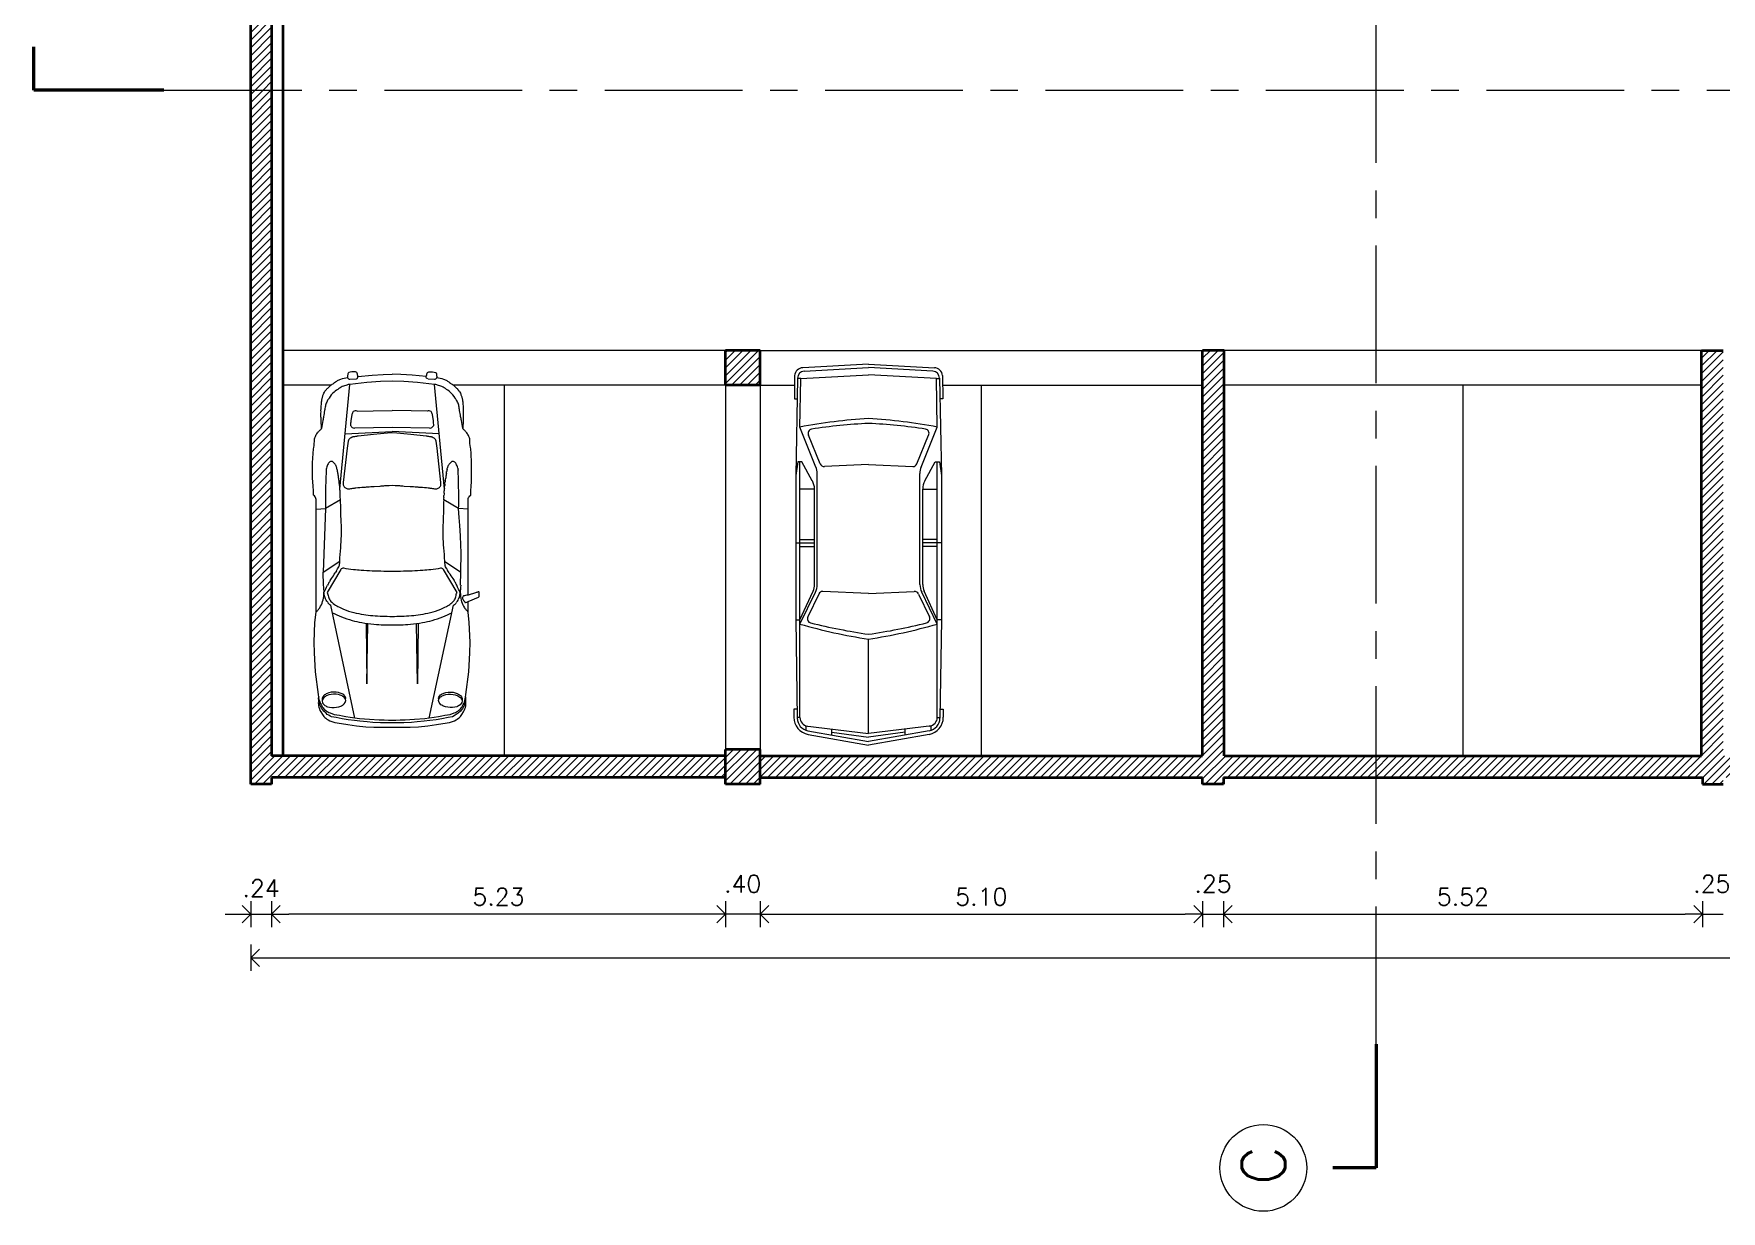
# Model space of a CAD drawing. Extents: x 1018 to 1337, y -109 to 133.
# Drawn here: x 1149.02 to 1168.46, y 58.36 to 71.93 of the extents above; entities that cross this region are included whole.
import ezdxf

# ---------------------------------------------------------------- set-up
doc = ezdxf.new("R2010")
doc.units = 0
doc.header["$LTSCALE"] = 0.5
doc.linetypes.add('CENTER', pattern=[50.8, 31.75, -6.35, 6.35, -6.35])
doc.layers.get('0').update_dxf_attribs({"linetype": 'CONTINUOUS'})
doc.layers.get('Defpoints').update_dxf_attribs({"linetype": 'CONTINUOUS'})
for name, color, linetype, lineweight in [('Acotaciones', 9, 'CONTINUOUS', 9), ('Detalles 01', 8, 'CONTINUOUS', 9), ('Muros corte', 7, 'CONTINUOUS', 40), ('Punta 02', 11, 'CONTINUOUS', 20), ('Punta 05', 52, 'CONTINUOUS', 50), ('Tratamiento pisos', 251, 'CONTINUOUS', 9), ('Vehículos', 155, 'CONTINUOUS', 13)]:
    doc.layers.add(name, color=color, linetype=linetype, lineweight=lineweight)
doc.styles.add('Texto 2 mm', font='simplex.shx', dxfattribs={"height": 0.2})
doc.styles.add('Texto 5 mm', font='simplex.shx', dxfattribs={"height": 0.5})
doc.dimstyles.new('Primera línea', dxfattribs={"dimscale": 0, "dimtxt": 0.2, "dimasz": 0.2, "dimexe": 0.15, "dimexo": 0, "dimgap": 0.1, "dimtad": 1, "dimzin": 4, "dimdsep": 46, "dimtxsty": 'Texto 2 mm', "dimblk": 'OPEN90', "dimcen": 2.5, "dimclrd": 256, "dimclre": 256, "dimclrt": 256, "dimadec": 0, "dimazin": 0, "dimtfac": 1, "dimtmove": 2, "dimatfit": 3, "dimldrblk": 'OPEN90', "dimfxl": 1, "dimtolj": 1, "dimtzin": 0, "dimlwd": -1, "dimlwe": -1, "dimarcsym": 0})
doc.dimstyles.new('Segunda línea', dxfattribs={"dimscale": 0, "dimtxt": 0.2, "dimasz": 0.2, "dimexe": 0.15, "dimexo": 0.5, "dimgap": 0.1, "dimtad": 1, "dimzin": 4, "dimdsep": 46, "dimtxsty": 'Texto 2 mm', "dimblk": 'OPEN90', "dimcen": 2.5, "dimclrd": 256, "dimclre": 256, "dimclrt": 256, "dimadec": 0, "dimazin": 0, "dimtfac": 1, "dimtmove": 2, "dimatfit": 3, "dimldrblk": 'OPEN90', "dimfxl": 1, "dimtolj": 1, "dimtzin": 0, "dimlwd": -1, "dimlwe": -1, "dimarcsym": 0})
pattern_1 = [(45, (60.67, 0), (-0.0449012806, 0.0449012806), [])]

# ---------------------------------------------------------------- blocks, each defined once
blk = doc.blocks.new('Porsche planta')
at = {"color": 0, "linetype": 'ByBlock'}
for p, q in [((-0.367, 2.06), (-0.634, 0.819)), ((0.448, 2.06), (0.714, 0.819)), ((-0.244, 1.02), (-0.238, 1.685)), ((-0.238, 1.685), (-0.226, 1.022)), ((0.318, 1.685), (0.306, 1.022)), ((0.325, 1.02), (0.318, 1.685)), ((-0.712, 0.602), (-0.715, 0.457)), ((-0.56, 0.423), (-0.553, 0.412)), ((-0.553, 0.412), (-0.546, 0.399)), ((-0.546, 0.399), (-0.542, 0.387)), ((0.627, 0.399), (0.622, 0.387)), ((0.633, 0.412), (0.627, 0.399)), ((0.64, 0.423), (0.633, 0.412)), ((-0.793, -0.232), (-0.689, -0.241)), ((-0.689, -0.241), (-0.691, -0.27)), ((-0.691, -0.27), (-0.691, -0.34)), ((-0.691, -0.34), (-0.691, -0.418)), ((0.608, -0.335), (0.77, -0.241)), ((0.874, -0.232), (0.77, -0.241)), ((-0.691, -0.418), (-0.69, -0.488)), ((-0.69, -0.488), (-0.688, -0.525)), ((-0.688, -0.525), (-0.687, -0.588)), ((-0.533, -0.454), (-0.423, -1.604)), ((0.614, -0.454), (0.504, -1.604)), ((-0.687, -0.588), (-0.685, -0.625)), ((-0.685, -0.625), (-0.684, -0.66)), ((-0.475, -1.061), (0.04, -1.086)), ((0.556, -1.061), (0.04, -1.086)), ((-0.343, -1.311), (-0.17, -1.314)), ((-0.17, -1.314), (0.04, -1.315)), ((0.25, -1.314), (0.04, -1.315)), ((0.423, -1.311), (0.25, -1.314)), ((-0.355, -1.663), (-0.424, -1.66)), ((-0.335, -1.689), (-0.178, -1.704)), ((-0.178, -1.704), (-0.057, -1.712)), ((-0.057, -1.712), (0.04, -1.716)), ((0.137, -1.712), (0.04, -1.716)), ((0.258, -1.704), (0.137, -1.712)), ((0.416, -1.689), (0.258, -1.704))]:
    blk.add_line(p, q, dxfattribs=at)
for points in [[(-0.442, 2.079), (-0.375, 2.088), (-0.313, 2.095), (-0.235, 2.102), (-0.173, 2.107), (-0.087, 2.112), (-0.018, 2.112), (0.04, 2.112), (0.098, 2.112), (0.168, 2.112), (0.253, 2.107), (0.315, 2.102), (0.393, 2.095), (0.455, 2.088), (0.523, 2.079), (0.588, 2.069), (0.655, 2.055), (0.704, 2.046, -0.076061), (0.766, 2.008), (0.79, 1.984), (0.813, 1.954), (0.826, 1.928), (0.83, 1.922), (0.832, 1.915), (0.836, 1.907), (0.838, 1.899), (0.84, 1.891, 0.024992), (0.843, 1.879, -0.055838), (0.846, 1.863, -0.037237), (0.846, 1.826, 0.010303), (0.85, 1.882, 0.069994), (0.847, 1.925, 0.094971), (0.824, 1.991), (0.806, 2.02, 0.128179), (0.769, 2.062), (0.756, 2.071), (0.741, 2.081), (0.725, 2.091), (0.67, 2.107), (0.595, 2.121), (0.526, 2.132), (0.43, 2.147), (0.328, 2.157), (0.24, 2.16), (0.04, 2.16), (-0.159, 2.16), (-0.248, 2.157), (-0.35, 2.147), (-0.445, 2.132), (-0.515, 2.121), (-0.59, 2.107), (-0.644, 2.091), (-0.661, 2.081), (-0.675, 2.071), (-0.689, 2.062, 0.128179), (-0.725, 2.02), (-0.743, 1.991, 0.094971), (-0.767, 1.925, 0.069994), (-0.77, 1.882, 0.010303), (-0.765, 1.826, -0.037237), (-0.765, 1.863, -0.055838), (-0.762, 1.879, 0.024992), (-0.759, 1.891), (-0.757, 1.899), (-0.756, 1.907), (-0.752, 1.915), (-0.75, 1.922), (-0.746, 1.928), (-0.733, 1.954), (-0.709, 1.984), (-0.686, 2.008), (-0.65, 2.029), (-0.624, 2.046), (-0.575, 2.055), (-0.507, 2.069)], [(-0.596, 1.945), (-0.57, 1.942), (-0.545, 1.937), (-0.525, 1.93, -0.035612), (-0.506, 1.92, -0.053048), (-0.486, 1.905), (-0.476, 1.891), (-0.471, 1.879), (-0.47, 1.867), (-0.473, 1.854), (-0.479, 1.842), (-0.492, 1.828, -0.053048), (-0.51, 1.816, -0.035612), (-0.529, 1.808), (-0.55, 1.803), (-0.576, 1.799), (-0.602, 1.798), (-0.628, 1.801), (-0.653, 1.806), (-0.673, 1.813, -0.035612), (-0.692, 1.823, -0.053048), (-0.709, 1.836), (-0.721, 1.851), (-0.727, 1.864), (-0.728, 1.876), (-0.726, 1.889), (-0.719, 1.901), (-0.706, 1.915, -0.053048), (-0.688, 1.927, -0.035612), (-0.669, 1.935), (-0.648, 1.941), (-0.623, 1.944)], [(0.677, 1.945), (0.651, 1.942), (0.625, 1.937), (0.605, 1.93, 0.035612), (0.586, 1.92, 0.053048), (0.567, 1.905), (0.556, 1.891), (0.551, 1.879), (0.55, 1.867), (0.553, 1.854), (0.56, 1.842), (0.572, 1.828, 0.053048), (0.59, 1.816, 0.035612), (0.61, 1.808), (0.63, 1.803), (0.656, 1.799), (0.682, 1.798), (0.708, 1.801), (0.734, 1.806), (0.754, 1.813, 0.035612), (0.773, 1.823, 0.053048), (0.79, 1.836), (0.801, 1.851), (0.807, 1.864), (0.809, 1.876), (0.806, 1.889), (0.799, 1.901), (0.787, 1.915, 0.053048), (0.769, 1.927, 0.035612), (0.749, 1.935), (0.729, 1.941), (0.703, 1.944)], [(0.04, 0.944, 0.014918), (-0.171, 0.935, 0.019606), (-0.272, 0.923, 0.021498), (-0.38, 0.902, 0.041408), (-0.493, 0.864, 0.010479), (-0.555, 0.836, 0.054559), (-0.605, 0.804, 0.068511), (-0.639, 0.77, 0.099189), (-0.658, 0.728, -0.026704), (-0.672, 0.68), (-0.524, 0.429, 0.323311), (-0.49, 0.415, -0.03065), (-0.385, 0.431, 0.001086), (-0.298, 0.439, -0.019868), (-0.178, 0.446, 0.009294), (-0.083, 0.449, -0.022865), (0.04, 0.45, -0.022865), (0.163, 0.449, 0.009294), (0.259, 0.446, -0.019868), (0.379, 0.439, 0.001086), (0.465, 0.431, -0.03065), (0.571, 0.415, 0.323311), (0.604, 0.429), (0.753, 0.68, -0.026704), (0.738, 0.728, 0.099189), (0.719, 0.77, 0.068511), (0.686, 0.804, 0.054559), (0.635, 0.836, 0.010479), (0.573, 0.864, 0.041408), (0.46, 0.902, 0.021498), (0.352, 0.923, 0.019606), (0.252, 0.935, 0.014918)], [(-0.524, 0.191, -0.024218), (-0.533, 0.337), (-0.715, 0.457), (-0.716, 0.242), (-0.713, 0.162), (-0.71, 0.059), (-0.704, -0.054), (-0.697, -0.142), (-0.689, -0.241), (-0.528, -0.335, 0.031825), (-0.522, -0.219, -0.014699), (-0.519, -0.092, 0.015269), (-0.516, 0.061, 0.024289)], [(0.246, -1.055), (0.414, -1.035, 0.019104), (0.433, -1.032, -0.009159), (0.473, -1.026, 0.031826), (0.48, -1.023, 0.052632), (0.501, -1.012, 0.171331), (0.524, -0.981), (0.534, -0.904), (0.577, -0.526, -0.029797), (0.577, -0.502, 0.188975), (0.571, -0.486, 0.041781), (0.559, -0.473, 0.056578), (0.544, -0.463, 0.157073), (0.515, -0.457, 0.002681), (0.473, -0.463, -0.012314), (0.437, -0.468, -0.004904), (0.352, -0.475, 0.00764), (0.311, -0.479, -0.019123), (0.237, -0.483), (0.172, -0.486, -0.025492), (0.119, -0.492), (0.073, -0.494), (0.04, -0.497), (0.007, -0.494), (-0.039, -0.492, -0.025492), (-0.092, -0.486), (-0.156, -0.483, -0.019123), (-0.23, -0.479, 0.00764), (-0.271, -0.475, -0.004904), (-0.357, -0.468, -0.012314), (-0.393, -0.463, 0.002681), (-0.435, -0.457, 0.157073), (-0.464, -0.463, 0.056578), (-0.478, -0.473, 0.041781), (-0.491, -0.486, 0.188975), (-0.496, -0.502, -0.029797), (-0.496, -0.526), (-0.454, -0.904), (-0.443, -0.981, 0.171331), (-0.42, -1.012, 0.052632), (-0.399, -1.023, 0.031826), (-0.393, -1.026, -0.009159), (-0.353, -1.032, 0.019104), (-0.334, -1.035), (-0.166, -1.055), (-0.01, -1.069), (0.04, -1.073), (0.09, -1.069)]]:
    blk.add_lwpolyline(points, format="xyb", close=True, dxfattribs=at)
for points in [[(0.84, 1.863), (0.837, 1.874, -0.057112), (0.834, 1.885, 0.074057), (0.831, 1.891, -0.020357), (0.82, 1.911, 0.060199), (0.803, 1.939, 0.09981), (0.772, 1.975, 0.075944), (0.72, 2.003), (0.676, 2.02), (0.619, 2.029), (0.585, 2.036), (0.549, 2.043), (0.502, 2.05), (0.448, 2.057), (0.399, 2.064), (0.287, 2.073), (0.184, 2.079), (0.129, 2.081), (0.079, 2.084), (0.04, 2.082), (0.001, 2.084), (-0.049, 2.081), (-0.103, 2.079), (-0.207, 2.073), (-0.319, 2.064), (-0.367, 2.057), (-0.422, 2.05), (-0.469, 2.043), (-0.504, 2.036), (-0.538, 2.029), (-0.596, 2.02), (-0.64, 2.003, 0.075944), (-0.692, 1.975, 0.09981), (-0.723, 1.939)], [(-0.723, 1.939, 0.060199), (-0.74, 1.911, -0.020357), (-0.751, 1.891, 0.074057), (-0.753, 1.885, -0.057112), (-0.757, 1.874), (-0.759, 1.863), (-0.762, 1.852), (-0.763, 1.844), (-0.765, 1.829), (-0.767, 1.801), (-0.802, 1.554), (-0.813, 1.345), (-0.815, 1.228), (-0.807, 1.01), (-0.793, 0.896), (-0.793, 0.782), (-0.909, 0.731, 0.26651), (-0.916, 0.715, -0.046048), (-0.916, 0.683, 0.585653), (-0.903, 0.674, -0.041042), (-0.873, 0.685), (-0.793, 0.709, -0.003206), (-0.764, 0.715, 0.023233), (-0.743, 0.719, 0.172254), (-0.738, 0.722, 0.089292), (-0.732, 0.736, 0.191515), (-0.733, 0.751, 0.050928), (-0.756, 0.785, 0.355547), (-0.765, 0.791, 0.091991), (-0.793, 0.782)], [(-0.472, 1.858), (-0.471, 1.855), (-0.47, 1.843), (-0.473, 1.83), (-0.479, 1.818), (-0.492, 1.805, -0.053048), (-0.51, 1.793, -0.035612), (-0.529, 1.785), (-0.55, 1.779), (-0.576, 1.775), (-0.602, 1.775), (-0.628, 1.777), (-0.653, 1.783), (-0.673, 1.79, -0.035612), (-0.692, 1.8, -0.053048), (-0.709, 1.813), (-0.721, 1.827), (-0.727, 1.84), (-0.728, 1.853), (-0.726, 1.863)], [(0.552, 1.858), (0.551, 1.855), (0.55, 1.843), (0.553, 1.83), (0.56, 1.818), (0.572, 1.805, 0.053048), (0.59, 1.793, 0.035612), (0.61, 1.785), (0.63, 1.779), (0.656, 1.775), (0.682, 1.775), (0.708, 1.777), (0.734, 1.783), (0.754, 1.79, 0.035612), (0.773, 1.8, 0.053048), (0.79, 1.813), (0.801, 1.827), (0.807, 1.84), (0.809, 1.853), (0.807, 1.863)], [(0.84, 1.863), (0.842, 1.852), (0.844, 1.844), (0.845, 1.829), (0.847, 1.801), (0.883, 1.554), (0.893, 1.345), (0.895, 1.228), (0.887, 1.01), (0.874, 0.896, 0.015833), (0.854, 0.874, 0.030735), (0.835, 0.849, 0.067689), (0.803, 0.782, 0.069337), (0.789, 0.706, 0.000298), (0.788, 0.685, -0.01679), (0.749, 0.601)], [(0.695, 0.904, 0.013324), (0.597, 0.948, 0.030992), (0.479, 0.988, 0.024048), (0.374, 1.011, 0.017481), (0.24, 1.029, 0.017092), (0.134, 1.036, 0.000555), (0.04, 1.038, 0.000555), (-0.054, 1.036, 0.017092), (-0.16, 1.029, 0.017481), (-0.294, 1.011, 0.024048), (-0.399, 0.988, 0.030992), (-0.516, 0.948, 0.013324), (-0.615, 0.904)], [(0.744, 0.793, 0.029294), (0.756, 0.777, -0.097394), (0.77, 0.752, 0.041228), (0.779, 0.729, -0.039917), (0.788, 0.685, 0.041416), (0.792, 0.602), (0.796, 0.457), (0.614, 0.337, -0.024218), (0.605, 0.191, 0.024289), (0.597, 0.061, 0.015269), (0.599, -0.092, -0.014699), (0.602, -0.219, 0.031825), (0.608, -0.335, -0.000324), (0.609, -0.361, -0.013538), (0.61, -0.385, 0.027693), (0.611, -0.41, -0.020103), (0.612, -0.434, 0.035852), (0.614, -0.461, -0.036864), (0.616, -0.485, 0.046721), (0.619, -0.508, -0.050458), (0.621, -0.525, 0.063348), (0.623, -0.545, -0.041553), (0.627, -0.567, 0.014238), (0.629, -0.588, 0.004738), (0.632, -0.606, 0.001859), (0.636, -0.629, -0.0009), (0.639, -0.646, 0.029058), (0.644, -0.669, -0.030721), (0.648, -0.687, 0.078523), (0.652, -0.699, -0.025161), (0.659, -0.715, 0.118417), (0.667, -0.726), (0.688, -0.749), (0.696, -0.756, 0.264692), (0.708, -0.758, 0.113633), (0.723, -0.754, 0.059206), (0.733, -0.746, 0.087323), (0.743, -0.733, 0.022677), (0.753, -0.71, 0.067037), (0.761, -0.683, -0.009818), (0.764, -0.66), (0.765, -0.625), (0.767, -0.588), (0.768, -0.525), (0.77, -0.488), (0.771, -0.418), (0.771, -0.34), (0.771, -0.27), (0.77, -0.241), (0.796, 0.457)], [(0.874, 0.896), (0.874, -0.331, 0.158952), (0.885, -0.369, 0.068562), (0.902, -0.388), (0.905, -0.434), (0.908, -0.486), (0.91, -0.532), (0.913, -0.575), (0.913, -0.621), (0.913, -0.741), (0.907, -0.846, -0.032511), (0.9, -0.912, 0.05701), (0.894, -0.996, -0.118188), (0.882, -1.033, -0.074794), (0.86, -1.07, -0.019366), (0.84, -1.093, -0.012762), (0.814, -1.118)], [(-0.793, 0.709), (-0.793, -0.331, -0.158952), (-0.804, -0.369, -0.068562), (-0.822, -0.388), (-0.825, -0.434), (-0.828, -0.486), (-0.83, -0.532), (-0.832, -0.575), (-0.832, -0.621), (-0.832, -0.741), (-0.827, -0.846, 0.032511), (-0.819, -0.912, -0.05701), (-0.814, -0.996, 0.118188), (-0.802, -1.033, 0.074794), (-0.78, -1.07, 0.019366), (-0.76, -1.093, 0.012762), (-0.734, -1.118)], [(-0.352, -1.663, -0.41835), (-0.335, -1.689, -0.021212), (-0.345, -1.726, -0.388855), (-0.369, -1.742, -0.080664), (-0.436, -1.735, -0.158156), (-0.445, -1.721, -0.068495), (-0.449, -1.678, -0.055667), (-0.523, -1.662, 0.029493), (-0.543, -1.653, -0.055911), (-0.576, -1.635, 0.000971), (-0.59, -1.625, -0.016357), (-0.609, -1.611, 0.0165), (-0.625, -1.6, -0.063106), (-0.656, -1.572, 0.002692), (-0.663, -1.565, -0.016731), (-0.672, -1.557, -0.001315), (-0.679, -1.549, -0.020474), (-0.69, -1.536, -0.060237), (-0.704, -1.519, -0.066468), (-0.713, -1.497, 0.010072), (-0.718, -1.482, -0.006697), (-0.723, -1.466, -0.014302), (-0.727, -1.453, -0.015553), (-0.731, -1.436, -0.017917), (-0.734, -1.412, -0.012643), (-0.737, -1.384, -0.001214), (-0.74, -1.317, 0.044294), (-0.74, -1.286, -0.044294), (-0.74, -1.248, 0.027399), (-0.739, -1.207, -0.023961), (-0.738, -1.169, -0.002142), (-0.734, -1.118, 0.010764), (-0.72, -1.207, -0.005676), (-0.712, -1.25, 0.003101), (-0.701, -1.317, 0.004206), (-0.693, -1.364, 0.007198), (-0.688, -1.388, 0.025171), (-0.668, -1.429, 0.026671), (-0.652, -1.454, 0.084163), (-0.597, -1.517, 0.015423), (-0.544, -1.559, 0.088732), (-0.493, -1.583), (-0.458, -1.596, 0.099756), (-0.423, -1.604), (-0.238, -1.623), (-0.087, -1.634), (0.04, -1.64), (0.168, -1.634), (0.318, -1.623), (0.504, -1.604, 0.099756), (0.539, -1.596), (0.574, -1.583, 0.088732), (0.624, -1.559, 0.015423), (0.678, -1.517, 0.084163), (0.732, -1.454, 0.026671), (0.748, -1.429, 0.025171), (0.768, -1.388, 0.007198), (0.773, -1.364, 0.004206), (0.782, -1.317, 0.003101), (0.793, -1.25, -0.005676), (0.8, -1.207, 0.010764), (0.814, -1.118, -0.002142), (0.818, -1.169, -0.023961), (0.819, -1.207, 0.027399), (0.821, -1.248, -0.044294), (0.821, -1.286, 0.044294), (0.821, -1.317, -0.001214), (0.817, -1.384, -0.012643), (0.815, -1.412, -0.017917), (0.811, -1.436, -0.015553), (0.807, -1.453, -0.014302), (0.804, -1.466, -0.006697), (0.799, -1.482, 0.010072), (0.794, -1.497, -0.066468), (0.784, -1.519, -0.060237), (0.771, -1.536, -0.020474), (0.759, -1.549, -0.001315), (0.752, -1.557, -0.016731), (0.743, -1.565, 0.002692), (0.736, -1.572, -0.063106), (0.705, -1.6, 0.0165), (0.689, -1.611, -0.016357), (0.671, -1.625, 0.000971), (0.656, -1.635, -0.055911), (0.623, -1.653, 0.029493), (0.604, -1.662, -0.055667), (0.53, -1.678, 0.358934), (0.505, -1.66), (0.435, -1.663)], [(0.482, -1.272), (0.494, -1.203, 0.037582), (0.496, -1.152, 0.027766), (0.485, -1.137, 0.272793), (0.448, -1.125), (0.04, -1.135), (-0.368, -1.125, 0.272793), (-0.404, -1.137, 0.027766), (-0.416, -1.152, 0.037582), (-0.413, -1.203), (-0.402, -1.272)]]:
    blk.add_lwpolyline(points, format="xyb", dxfattribs=at)
blk.add_lwpolyline([(-0.616, -0.756), (-0.612, -0.753), (-0.607, -0.749), (-0.596, -0.738), (-0.586, -0.726)], dxfattribs=at)
for centre, radius, start, end in [((-1.131, 0.568), 0.47, 40.5275, 44.1558), ((-0.966, 0.71), 0.253, 33.4859, 40.5275), ((-0.984, 0.697), 0.275, 17.9964, 33.4859), ((-0.989, 0.696), 0.28, 2.131, 17.9964), ((-0.832, 0.797), 0.15, 332.9033, 342.3468), ((-0.619, 0.729), 0.0744, 140.0959, 162.3468), ((-0.806, 0.886), 0.17, 320.0959, 326.8077), ((-0.601, 0.752), 0.0754, 115.9432, 146.8077), ((0.681, 0.752), 0.0754, 33.1923, 64.0568), ((-1.21, 0.667), 0.502, 352.5762, 2.0626), ((-18.218, 0.055), 17.521, 2.0626, 2.131), ((-0.431, 0.65), 0.279, 163.6276, 172.7711), ((0.563, 1.235), 1.385, 203.3787, 207.2263), ((0.513, 1.209), 1.329, 207.2263, 209.0933), ((-0.507, 0.642), 0.161, 209.0933, 214.6808), ((0.587, 0.642), 0.161, 325.3192, 330.9067), ((-0.433, 1.209), 1.329, 330.9067, 332.7737), ((-0.829, 0.419), 0.23, 27.8614, 34.6808), ((-1.526, -0.102), 1.099, 31.0996, 34.9133), ((-0.353, 0.606), 0.272, 211.0996, 216.2314), ((-0.651, 0.387), 0.0984, 21.5884, 36.2314), ((-0.598, 0.364), 0.0608, 8.4392, 22.9476), ((-1.14, 0.283), 0.609, 5.0177, 8.4392), ((1.22, 0.283), 0.609, 171.5608, 174.9823), ((0.678, 0.364), 0.0608, 157.0524, 171.5608), ((0.732, 0.387), 0.0984, 143.7686, 158.4116), ((0.433, 0.606), 0.272, 323.7686, 328.9004), ((1.607, -0.102), 1.099, 145.0867, 148.9004), ((0.909, 0.419), 0.23, 145.3192, 152.1386), ((19.312, -1.175), 19.858, 177.5748, 177.6491), ((-0.071, -0.379), 0.458, 177.6491, 180.7515), ((-0.41, -0.579), 0.137, 165.6001, 175.1179), ((-0.617, -0.525), 0.0772, 345.6001, 0.099), ((-0.453, -0.525), 0.0869, 168.5447, 180.099), ((-0.658, -0.484), 0.122, 348.5447, 359.2446), ((-0.373, -0.487), 0.163, 170.7998, 179.2446), ((-0.722, -0.431), 0.191, 350.7998, 359.013), ((-0.231, -0.439), 0.3, 174.4063, 179.013), ((-0.751, -0.388), 0.222, 354.4063, 0.7515), ((-1.277, -0.76), 0.602, 7.3007, 9.5508), ((-0.576, -0.67), 0.105, 187.3007, 202.6414), ((-0.423, -0.611), 0.269, 201.7563, 206.9526), ((-0.62, -0.711), 0.0482, 206.9526, 226.9149), ((-0.605, -0.705), 0.0286, 311.7225, 338.7359), ((-0.414, -0.779), 0.177, 152.9707, 158.7359), ((-0.606, -0.681), 0.0394, 332.9707, 350.93), ((-0.414, -0.712), 0.155, 163.8915, 170.93), ((-0.758, -0.613), 0.202, 343.8915, 350.5494), ((4.018, -1.407), 4.639, 170.3432, 170.5494), ((-3.634, -0.105), 3.123, 350.3432, 350.7692), ((-1.507, -0.451), 0.968, 350.7692, 351.8551), ((-0.92, -0.535), 0.375, 351.8551, 355.1179), ((-0.615, -0.706), 0.0546, 226.9149, 240.4682), ((-0.625, -0.723), 0.0354, 240.4682, 266.3996), ((-0.623, -0.747), 0.0114, 251.3135, 310.6165), ((-0.34, -1.264), 0.0618, 188.998, 220.6463), ((0.42, -1.264), 0.0618, 319.3537, 351.002), ((-0.355, -1.243), 0.0692, 242.6671, 279.926), ((0.435, -1.243), 0.0692, 260.074, 297.3329), ((-0.426, -1.684), 0.0245, 87.2489, 166.2281), ((0.437, -1.685), 0.0218, 101.5186, 192.3266), ((0.846, -1.595), 0.441, 192.3266, 197.1873), ((0.446, -1.72), 0.0214, 194.1804, 279.1757), ((0.462, -1.532), 0.209, 266.4607, 284.9076), ((0.499, -1.714), 0.0266, 309.8164, 345.7652), ((0.373, -1.682), 0.157, 345.7652, 1.4386)]:
    blk.add_arc(centre, radius, start, end, dxfattribs=at)
blk = doc.blocks.new('A$C0C570FE1')
for p, q in [((0.125, 1.558), (0, 0.861)), ((0.167, 1.56), (0.044, 0.861)), ((0.225, 1.592), (0.136, 0.861)), ((0.171, 1.581), (0.224, 1.581)), ((1.446, 1.701), (0.312, 1.684)), ((0.321, 1.653), (0.321, 1.684)), ((0.321, 1.653), (3.268, 1.653)), ((0.416, 1.722), (0.324, 1.723)), ((0.416, 1.685), (0.416, 1.722)), ((1.398, 1.653), (1.764, 1.474)), ((3.11, 1.701), (1.446, 1.701)), ((1.446, 1.701), (1.446, 1.653)), ((1.446, 1.653), (1.776, 1.501)), ((1.744, 1.435), (1.481, 1.562)), ((2.293, 1.653), (2.293, 1.485)), ((2.333, 1.701), (2.333, 1.485)), ((2.373, 1.653), (2.373, 1.485)), ((2.953, 1.485), (2.953, 1.653)), ((3.049, 1.51), (3.268, 1.629)), ((4.234, 1.679), (3.11, 1.701)), ((3.268, 1.677), (3.11, 1.701)), ((3.208, 1.468), (3.668, 1.653)), ((3.268, 1.629), (3.268, 1.677)), ((3.668, 1.653), (4.23, 1.644)), ((3.993, 1.717), (3.993, 1.684)), ((4.262, 1.714), (3.993, 1.717)), ((4.23, 1.644), (4.23, 1.679)), ((4.23, 1.644), (4.272, 0.861)), ((4.313, 1.603), (4.355, 0.861)), ((4.395, 0.861), (4.353, 1.62)), ((1.75, 0.861), (1.773, 1.388)), ((1.852, 1.453), (3.134, 1.453)), ((1.855, 1.485), (2.953, 1.485)), ((3.236, 0.861), (3.214, 1.37)), ((3.245, 1.418), (3.577, 1.554)), ((0.152, 1.283), (0.093, 0.861)), ((0.119, 1.285), (0.188, 1.285)), ((0.125, 0.165), (0, 0.861)), ((0.167, 0.163), (0.044, 0.861)), ((0.152, 0.439), (0.093, 0.861)), ((0.136, 0.861), (1.224, 0.861)), ((0.225, 0.131), (0.136, 0.861)), ((1.75, 0.861), (1.773, 0.335)), ((3.236, 0.861), (3.214, 0.353)), ((4.23, 0.079), (4.272, 0.861)), ((4.313, 0.12), (4.355, 0.861)), ((4.395, 0.861), (4.353, 0.103)), ((0.119, 0.438), (0.188, 0.438)), ((1.398, 0.07), (1.764, 0.249)), ((1.446, 0.07), (1.776, 0.221)), ((1.744, 0.287), (1.481, 0.161)), ((1.852, 0.27), (3.134, 0.27)), ((1.855, 0.238), (2.953, 0.238)), ((2.293, 0.07), (2.293, 0.238)), ((2.333, 0.022), (2.333, 0.238)), ((2.373, 0.07), (2.373, 0.238)), ((2.953, 0.238), (2.953, 0.07)), ((3.049, 0.213), (3.268, 0.094)), ((3.208, 0.255), (3.668, 0.07)), ((3.245, 0.304), (3.577, 0.169)), ((0.171, 0.142), (0.224, 0.142)), ((1.446, 0.022), (0.312, 0.039)), ((0.321, 0.07), (3.268, 0.07)), ((0.321, 0.07), (0.321, 0.039)), ((0.416, 0.001), (0.324, 0)), ((0.416, 0.038), (0.416, 0.001)), ((1.446, 0.022), (1.446, 0.07)), ((3.11, 0.022), (1.446, 0.022)), ((3.268, 0.046), (3.11, 0.022)), ((4.234, 0.044), (3.11, 0.022)), ((3.268, 0.094), (3.268, 0.046)), ((3.668, 0.07), (4.23, 0.079)), ((3.993, 0.005), (3.993, 0.039)), ((4.262, 0.008), (3.993, 0.005)), ((4.23, 0.079), (4.23, 0.044))]:
    blk.add_line(p, q)
for centre, radius, start, end in [((0.322, 1.523), 0.2, 89.6059, 169.7934), ((0.315, 1.534), 0.15, 90.8772, 169.9992), ((0.321, 1.553), 0.1, 90, 173.024), ((7.846, -0.184), 6.705, 164.0955, 171.0276), ((1.459, 1.516), 0.05, 64.4236, 163.8009), ((3.596, 1.508), 0.05, 13.1488, 112.1811), ((-2.714, 0.453), 6.494, 3.6062, 10.6501), ((4.233, 1.599), 0.08, 3.2191, 89.3245), ((4.253, 1.615), 0.1, 3.1608, 84.5613), ((7.876, -0.089), 6.664, 165.9376, 171.8019), ((1.723, 1.39), 0.05, 357.5478, 64.4236), ((1.852, 1.653), 0.2, 243.8694, 270), ((1.855, 1.685), 0.2, 246.7861, 270), ((2.953, 1.685), 0.2, 270, 298.6282), ((3.134, 1.653), 0.2, 270, 291.9752), ((3.264, 1.372), 0.05, 112.1811, 182.5243), ((-2.765, 0.542), 6.484, 2.8274, 8.6702), ((7.846, 1.907), 6.705, 188.9724, 195.9045), ((7.876, 1.812), 6.664, 188.1981, 194.0624), ((-2.765, 1.181), 6.484, 351.3298, 357.1726), ((-2.714, 1.27), 6.494, 349.3499, 356.3938), ((1.723, 0.332), 0.05, 295.5764, 2.4522), ((1.852, 0.07), 0.2, 90, 116.1306), ((1.855, 0.038), 0.2, 90, 113.2139), ((2.953, 0.038), 0.2, 61.3718, 90), ((3.134, 0.07), 0.2, 68.0248, 90), ((3.264, 0.351), 0.05, 177.4757, 247.8189), ((3.596, 0.215), 0.05, 247.8189, 346.8512), ((0.322, 0.2), 0.2, 190.2066, 270.3941), ((0.315, 0.189), 0.15, 190.0008, 269.1228), ((0.321, 0.17), 0.1, 186.976, 270), ((1.459, 0.206), 0.05, 196.1991, 295.5764), ((4.233, 0.124), 0.08, 270.6755, 356.7809), ((4.253, 0.108), 0.1, 275.4387, 356.8392)]:
    blk.add_arc(centre, radius, start, end)
blk = doc.blocks.new('_Open90')
at = {"color": 0, "linetype": 'ByBlock', "lineweight": -2}
for p, q in [((0, 0), (-1, 0)), ((-0.5, 0.5), (0, 0)), ((0, 0), (-0.5, -0.5))]:
    blk.add_line(p, q, dxfattribs=at)
blk = doc.blocks.new('*D17')
at = {"layer": 'Acotaciones', "transparency": 16777216}
for p, q in [((1151.756, 61.93), (1151.756, 61.631)), ((1156.986, 61.93), (1156.986, 61.631)), ((1156.786, 61.781), (1151.956, 61.781))]:
    blk.add_line(p, q, dxfattribs=at)
at = {"layer": 'Defpoints', "color": 0, "transparency": 16777216}
for p in [(1151.756, 61.93), (1156.986, 61.93), (1151.756, 61.781)]:
    blk.add_point(p, dxfattribs=at)
at = {"layer": 'Acotaciones', "transparency": 16777216, "xscale": 0.2, "yscale": 0.2, "zscale": 0.2, "rotation": 180}
blk.add_blockref('_Open90', (1151.756, 61.781), dxfattribs=at)
at = {"layer": 'Acotaciones', "transparency": 16777216, "xscale": 0.2, "yscale": 0.2, "zscale": 0.2}
blk.add_blockref('_Open90', (1156.986, 61.781), dxfattribs=at)
at = {"layer": 'Acotaciones', "transparency": 16777216, "insert": (1154.371, 61.981), "char_height": 0.2, "attachment_point": 5, "style": 'Texto 2 mm'}
blk.add_mtext('\\A1;5.23', dxfattribs=at)
blk = doc.blocks.new('*D18')
at = {"layer": 'Acotaciones', "transparency": 16777216}
for p, q in [((1157.386, 61.93), (1157.386, 61.631)), ((1162.486, 61.93), (1162.486, 61.631)), ((1157.586, 61.781), (1162.286, 61.781))]:
    blk.add_line(p, q, dxfattribs=at)
at = {"layer": 'Defpoints', "color": 0, "transparency": 16777216}
for p in [(1157.386, 61.93), (1162.486, 61.93), (1162.486, 61.781)]:
    blk.add_point(p, dxfattribs=at)
at = {"layer": 'Acotaciones', "transparency": 16777216, "xscale": 0.2, "yscale": 0.2, "zscale": 0.2, "rotation": 180}
blk.add_blockref('_Open90', (1157.386, 61.781), dxfattribs=at)
at = {"layer": 'Acotaciones', "transparency": 16777216, "xscale": 0.2, "yscale": 0.2, "zscale": 0.2}
blk.add_blockref('_Open90', (1162.486, 61.781), dxfattribs=at)
at = {"layer": 'Acotaciones', "transparency": 16777216, "insert": (1159.936, 61.981), "char_height": 0.2, "attachment_point": 5, "style": 'Texto 2 mm'}
blk.add_mtext('\\A1;5.10', dxfattribs=at)
blk = doc.blocks.new('*D19')
at = {"layer": 'Acotaciones', "transparency": 16777216}
for p, q in [((1162.726, 61.93), (1162.726, 61.631)), ((1168.246, 61.93), (1168.246, 61.631)), ((1162.926, 61.781), (1168.046, 61.781))]:
    blk.add_line(p, q, dxfattribs=at)
at = {"layer": 'Defpoints', "color": 0, "transparency": 16777216}
for p in [(1162.726, 61.93), (1168.246, 61.93), (1168.246, 61.781)]:
    blk.add_point(p, dxfattribs=at)
at = {"layer": 'Acotaciones', "transparency": 16777216, "xscale": 0.2, "yscale": 0.2, "zscale": 0.2, "rotation": 180}
blk.add_blockref('_Open90', (1162.726, 61.781), dxfattribs=at)
at = {"layer": 'Acotaciones', "transparency": 16777216, "xscale": 0.2, "yscale": 0.2, "zscale": 0.2}
blk.add_blockref('_Open90', (1168.246, 61.781), dxfattribs=at)
at = {"layer": 'Acotaciones', "transparency": 16777216, "insert": (1165.486, 61.981), "char_height": 0.2, "attachment_point": 5, "style": 'Texto 2 mm'}
blk.add_mtext('\\A1;5.52', dxfattribs=at)
blk = doc.blocks.new('*D24')
at = {"layer": 'Acotaciones', "transparency": 16777216}
for p, q in [((1151.516, 61.43), (1151.516, 61.127)), ((1151.716, 61.277), (1190.986, 61.277)), ((1191.186, 61.43), (1191.186, 61.127))]:
    blk.add_line(p, q, dxfattribs=at)
at = {"layer": 'Defpoints', "color": 0, "transparency": 16777216}
for p in [(1151.516, 61.93), (1191.186, 61.93), (1191.186, 61.277)]:
    blk.add_point(p, dxfattribs=at)
at = {"layer": 'Acotaciones', "transparency": 16777216, "xscale": 0.2, "yscale": 0.2, "zscale": 0.2, "rotation": 180}
blk.add_blockref('_Open90', (1151.516, 61.277), dxfattribs=at)
at = {"layer": 'Acotaciones', "transparency": 16777216, "xscale": 0.2, "yscale": 0.2, "zscale": 0.2}
blk.add_blockref('_Open90', (1191.186, 61.277), dxfattribs=at)
at = {"layer": 'Acotaciones', "transparency": 16777216, "insert": (1171.351, 61.477), "char_height": 0.2, "attachment_point": 5, "style": 'Texto 2 mm'}
blk.add_mtext('\\A1;39.67', dxfattribs=at)

msp = doc.modelspace()

# ---------------------------------------------------------------- hatches: boundary and pattern name
at = {"layer": 'Detalles 01'}
h = msp.add_hatch(dxfattribs=at)
h.set_pattern_fill('ANSI31,_O', color=256, scale=0.02)
h.set_pattern_definition(pattern_1)
h.paths.add_polyline_path([(1156.986, 79.28), (1156.986, 78.88), (1157.386, 78.88), (1157.386, 79.28)])
h.paths.add_polyline_path([(1157.386, 74.28), (1157.386, 74.68), (1156.986, 74.68), (1156.986, 74.28)])
h.paths.add_polyline_path([(1157.286, 78.88), (1157.086, 78.88), (1157.086, 74.68), (1157.286, 74.68)])
h.paths.add_polyline_path([(1156.986, 78.955), (1156.986, 79.205), (1151.756, 79.205), (1151.756, 79.28), (1151.516, 79.28), (1151.516, 71.28), (1151.756, 71.28), (1151.756, 78.955)])
h = msp.add_hatch(dxfattribs=at)
h.set_pattern_fill('ANSI31,_O', color=256, scale=0.02)
h.set_pattern_definition(pattern_1)
h.paths.add_polyline_path([(1151.756, 71.28), (1151.516, 71.28), (1151.516, 63.28), (1151.756, 63.28), (1151.756, 63.355), (1156.986, 63.355), (1156.986, 63.605), (1151.756, 63.605)])
h.paths.add_polyline_path([(1156.986, 67.88), (1157.386, 67.88), (1157.386, 68.28), (1156.986, 68.28)])
h.paths.add_polyline_path([(1157.386, 63.28), (1157.386, 63.68), (1156.986, 63.68), (1156.986, 63.28)])
h.paths.add_polyline_path([(1157.386, 63.605), (1157.386, 63.355), (1162.486, 63.355), (1162.486, 63.28), (1162.726, 63.28), (1162.726, 63.355), (1164.486, 63.355), (1164.486, 63.605), (1162.736, 63.605), (1162.736, 68.28), (1162.486, 68.28), (1162.486, 63.605)])
h = msp.add_hatch(dxfattribs=at)
h.set_pattern_fill('ANSI31,_O', color=256, scale=0.02)
h.set_pattern_definition(pattern_1)
h.paths.add_polyline_path([(1168.486, 63.355), (1173.586, 63.355), (1173.586, 63.605), (1168.486, 63.605), (1168.486, 68.28), (1168.236, 68.28), (1168.236, 63.605), (1164.486, 63.605), (1164.486, 63.355), (1168.246, 63.355), (1168.246, 63.28), (1168.486, 63.28)])
h.paths.add_polyline_path([(1173.586, 63.68), (1173.586, 63.28), (1173.986, 63.28), (1173.986, 63.68)])
h.paths.add_polyline_path([(1173.986, 68.28), (1173.586, 68.28), (1173.586, 67.88), (1173.986, 67.88)])
h.paths.add_polyline_path([(1179.186, 63.355), (1179.186, 63.605), (1173.986, 63.605), (1173.986, 63.355)])
h.paths.add_polyline_path([(1179.586, 63.68), (1179.186, 63.68), (1179.186, 63.28), (1179.586, 63.28)])
h.paths.add_polyline_path([(1179.586, 68.28), (1179.186, 68.28), (1179.186, 67.88), (1179.586, 67.88)])

# ---------------------------------------------------------------- linework, layer by layer
at = {"layer": 'Acotaciones'}
for p, q in [((1151.416, 61.88), (1151.516, 61.78)), ((1151.516, 61.93), (1151.516, 61.631)), ((1151.756, 61.93), (1151.756, 61.631)), ((1156.986, 61.93), (1156.986, 61.631)), ((1157.386, 61.93), (1157.386, 61.631)), ((1151.223, 61.781), (1151.756, 61.781)), ((1151.516, 61.78), (1151.416, 61.68)), ((1157.386, 61.781), (1156.986, 61.781)), ((1162.486, 61.781), (1162.726, 61.781)), ((1168.246, 61.781), (1168.486, 61.781))]:
    msp.add_line(p, q, dxfattribs=at)
at = {"layer": 'Detalles 01', "linetype": 'CENTER', "ltscale": 0.1}
for p, q in [((1164.486, 60.28), (1164.486, 83.28)), ((1150.516, 71.28), (1192.137, 71.28))]:
    msp.add_line(p, q, dxfattribs=at)
at = {"layer": 'Muros corte'}
for p, q in [((1151.516, 63.28), (1151.516, 79.28)), ((1151.756, 78.955), (1151.756, 63.605)), ((1151.886, 78.955), (1151.886, 63.605)), ((1157.386, 68.28), (1156.986, 68.28)), ((1156.986, 67.88), (1156.986, 68.28)), ((1157.386, 67.88), (1157.386, 68.28)), ((1162.486, 63.605), (1162.486, 68.28)), ((1162.736, 68.28), (1162.486, 68.28)), ((1162.736, 63.605), (1162.736, 68.28)), ((1168.236, 68.28), (1168.486, 68.28)), ((1168.236, 63.605), (1168.236, 68.28)), ((1157.386, 67.88), (1156.986, 67.88)), ((1156.986, 63.605), (1151.756, 63.605)), ((1157.386, 63.68), (1156.986, 63.68)), ((1156.986, 63.28), (1156.986, 63.68)), ((1157.386, 63.28), (1157.386, 63.68)), ((1157.386, 63.605), (1162.486, 63.605)), ((1162.736, 63.605), (1168.236, 63.605)), ((1151.756, 63.28), (1151.516, 63.28)), ((1156.986, 63.355), (1151.756, 63.355)), ((1151.756, 63.355), (1151.756, 63.28)), ((1157.386, 63.28), (1156.986, 63.28)), ((1157.386, 63.355), (1162.486, 63.355)), ((1162.486, 63.28), (1162.486, 63.355)), ((1162.726, 63.28), (1162.486, 63.28)), ((1162.681, 63.28), (1162.531, 63.28)), ((1162.726, 63.355), (1168.246, 63.355)), ((1162.726, 63.355), (1162.726, 63.28)), ((1168.246, 63.355), (1168.246, 63.28)), ((1168.246, 63.28), (1168.486, 63.28)), ((1168.291, 63.28), (1168.441, 63.28))]:
    msp.add_line(p, q, dxfattribs=at)
at = {"layer": 'Punta 02'}
msp.add_circle((1163.186, 58.855), 0.5, dxfattribs=at)
at = {"layer": 'Punta 05'}
for p, q in [((1149.016, 71.28), (1149.016, 71.78)), ((1150.516, 71.28), (1149.016, 71.28)), ((1164.486, 60.28), (1164.486, 58.855)), ((1164.486, 58.855), (1163.986, 58.855))]:
    msp.add_line(p, q, dxfattribs=at)
at = {"layer": 'Tratamiento pisos'}
for p, q in [((1156.986, 68.28), (1151.886, 68.28)), ((1157.386, 68.28), (1162.486, 68.28)), ((1168.236, 68.28), (1162.736, 68.28)), ((1152.442, 67.88), (1151.886, 67.88)), ((1156.986, 67.88), (1153.849, 67.88)), ((1154.436, 67.88), (1154.436, 63.605)), ((1156.986, 67.88), (1156.986, 63.68)), ((1157.386, 67.88), (1157.386, 63.68)), ((1157.386, 67.88), (1157.782, 67.88)), ((1159.491, 67.88), (1162.486, 67.88)), ((1159.936, 67.88), (1159.936, 63.605)), ((1168.236, 67.88), (1162.736, 67.88)), ((1165.486, 67.88), (1165.486, 63.605))]:
    msp.add_line(p, q, dxfattribs=at)

# ---------------------------------------------------------------- block references
at = {"layer": 'Vehículos', "linetype": 'Continuous', "rotation": 89.99999999999999}
msp.add_blockref('A$C0C570FE1', (1159.498, 63.727), dxfattribs=at)
at = {"layer": 'Vehículos', "xscale": 1.05, "yscale": 1.05, "zscale": 1.05, "rotation": 180}
msp.add_blockref('Porsche planta', (1153.188, 66.204), dxfattribs=at)

# ---------------------------------------------------------------- texts
at = {"layer": 'Acotaciones', "char_height": 0.2, "attachment_point": 5, "style": 'Texto 2 mm'}
for s, insert in [('\\A1;.24', (1151.636, 62.079)), ('\\A1;.40', (1157.186, 62.13)), ('.25', (1162.606, 62.131)), ('.25', (1168.355, 62.13))]:
    msp.add_mtext(s, dxfattribs=dict(at, insert=insert))
at = {"layer": 'Punta 05', "insert": (1163.437, 58.658), "char_height": 0.5, "width": 0.3999, "attachment_point": 7, "rotation": 90, "style": 'Texto 5 mm'}
msp.add_mtext('C', dxfattribs=at)

# ---------------------------------------------------------------- dimensions: what is measured, and where the dimension line sits
at = {"layer": 'Acotaciones'}
for base, p1, p2, dimstyle, picture, middle in [((1151.756, 61.781), (1156.986, 61.93), (1151.756, 61.93), 'Primera línea', '*D17', (1154.371, 61.981)), ((1162.486, 61.781), (1157.386, 61.93), (1162.486, 61.93), 'Primera línea', '*D18', (1159.936, 61.981)), ((1168.246, 61.781), (1162.726, 61.93), (1168.246, 61.93), 'Primera línea', '*D19', (1165.486, 61.981)), ((1191.186, 61.277), (1151.516, 61.93), (1191.186, 61.93), 'Segunda línea', '*D24', (1171.351, 61.477))]:
    dim = msp.add_linear_dim(base=base, p1=p1, p2=p2, dimstyle=dimstyle, override={"dimscale": 1}, dxfattribs=at)
    dim.commit()
    dim.dimension.update_dxf_attribs({"geometry": picture, "text_midpoint": middle})

doc.saveas('drawing.dxf')
